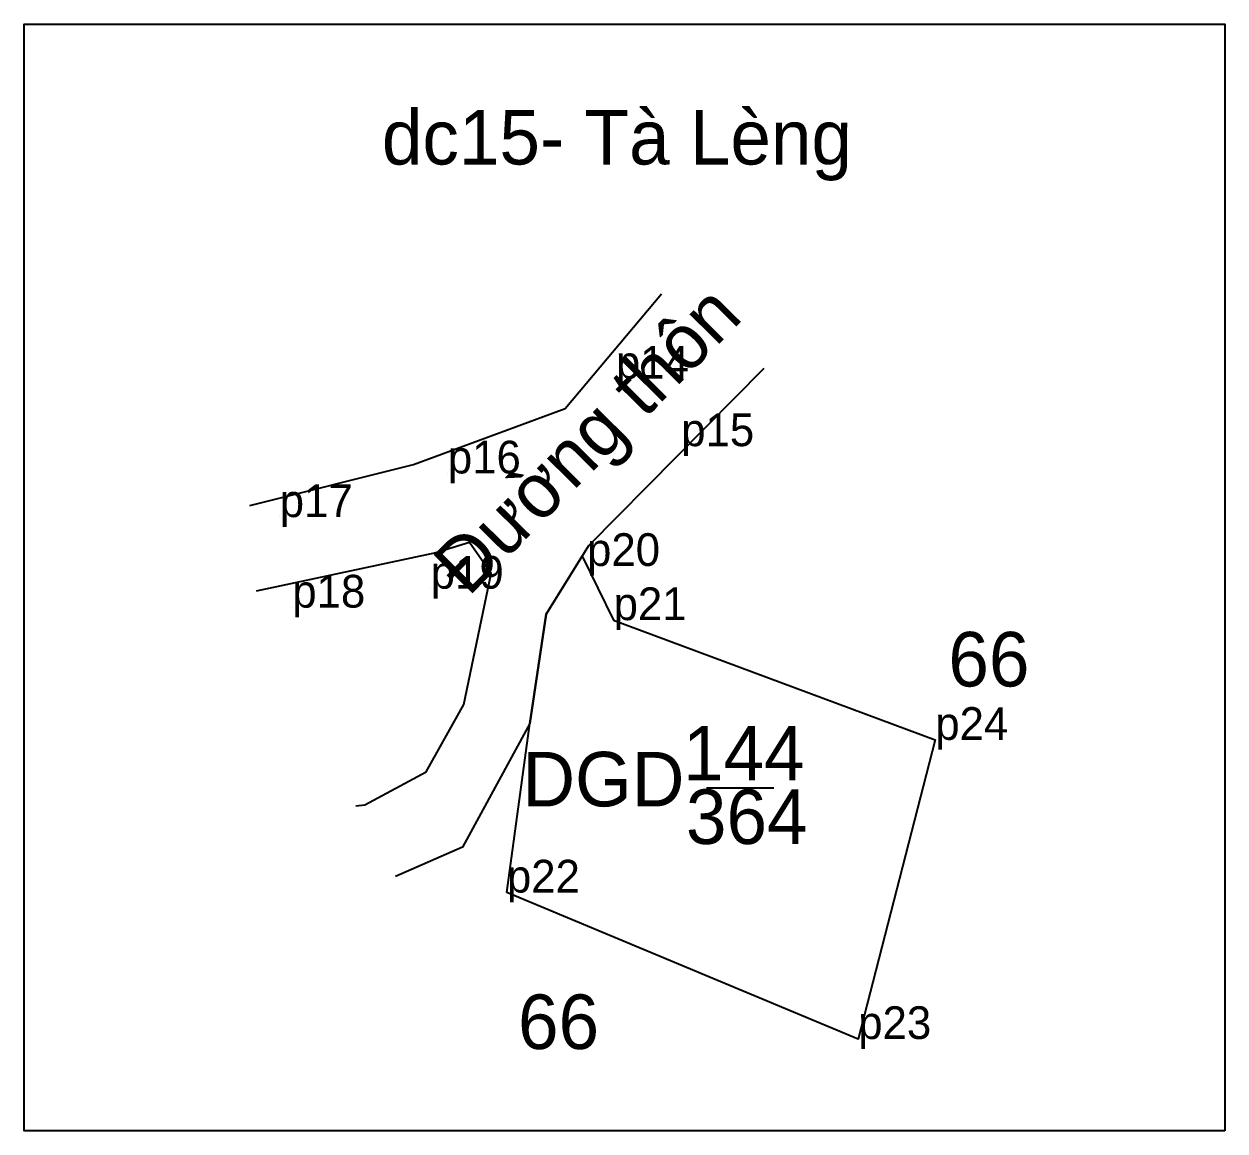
# Model space of a CAD drawing. Extents: x 528333 to 535626, y 1867647 to 1870182.
# Drawn here: x 530932.3 to 530998.4, y 1868213.7 to 1868274.6 of the extents above; entities that cross this region are included whole.
import ezdxf

# ---------------------------------------------------------------- set-up
doc = ezdxf.new("R2010")
doc.units = 0
for name, color, linetype in [('Level 10', 7, 'Continuous'), ('Level 12', 7, 'Continuous'), ('Level 14', 7, 'Continuous'), ('Level 28', 7, 'Continuous'), ('Level 36', 7, 'Continuous'), ('Level 7', 7, 'Continuous')]:
    doc.layers.add(name, color=color, linetype=linetype)

msp = doc.modelspace()

# ---------------------------------------------------------------- linework, layer by layer
at = {"layer": 'Level 10'}
msp.add_line((530969.864, 1868232.598), (530973.578, 1868232.598), dxfattribs=at)
for points in [[(530944.745, 1868248.13), (530953.75, 1868250.39), (530962.09, 1868253.47), (530967.387, 1868259.784)], [(530973.035, 1868255.666), (530963.38, 1868245.91), (530961.05, 1868242.15), (530960.16, 1868236.14), (530956.45, 1868229.34), (530952.763, 1868227.727)], [(530950.585, 1868231.617), (530951.07, 1868231.67), (530954.45, 1868233.48), (530956.52, 1868237.18), (530958.03, 1868244.4), (530956.83, 1868246.1), (530954.98, 1868245.54), (530945.09, 1868243.424)], [(530958.89, 1868226.84), (530960.16, 1868236.14), (530961.05, 1868242.15), (530963.034, 1868245.352)]]:
    msp.add_lwpolyline(points, dxfattribs=at)
at = {"layer": 'Level 28'}
msp.add_lwpolyline([(530998.4, 1868213.72), (530932.32, 1868213.72), (530932.32, 1868274.63), (530998.4, 1868274.63)], close=True, dxfattribs=at)
at = {"layer": 'Level 36'}
msp.add_lwpolyline([(530963.034, 1868245.352), (530964.76, 1868241.83), (530982.46, 1868235.24), (530978.22, 1868218.78), (530958.89, 1868226.84)], dxfattribs=at)
at = {"layer": 'Level 7'}
for p, q in [((530964.886, 1868255.124), (530964.886, 1868255.124)), ((530964.886, 1868255.124), (530964.886, 1868255.124)), ((530964.886, 1868255.124), (530964.886, 1868255.124)), ((530964.886, 1868255.124), (530964.886, 1868255.124)), ((530964.886, 1868255.124), (530964.886, 1868255.124)), ((530964.886, 1868255.124), (530964.886, 1868255.124)), ((530964.886, 1868255.124), (530964.886, 1868255.124)), ((530964.886, 1868255.124), (530964.886, 1868255.124)), ((530964.886, 1868255.124), (530964.886, 1868255.124)), ((530964.886, 1868255.124), (530964.886, 1868255.124)), ((530968.485, 1868251.399), (530968.485, 1868251.399)), ((530968.485, 1868251.399), (530968.485, 1868251.399)), ((530968.485, 1868251.399), (530968.485, 1868251.399)), ((530968.485, 1868251.399), (530968.485, 1868251.399)), ((530968.485, 1868251.399), (530968.485, 1868251.399)), ((530968.485, 1868251.399), (530968.485, 1868251.399)), ((530968.485, 1868251.399), (530968.485, 1868251.399)), ((530968.485, 1868251.399), (530968.485, 1868251.399)), ((530968.485, 1868251.399), (530968.485, 1868251.399)), ((530968.485, 1868251.399), (530968.485, 1868251.399)), ((530955.642, 1868249.896), (530955.642, 1868249.896)), ((530955.642, 1868249.896), (530955.642, 1868249.896)), ((530955.642, 1868249.896), (530955.642, 1868249.896)), ((530955.642, 1868249.896), (530955.642, 1868249.896)), ((530955.642, 1868249.896), (530955.642, 1868249.896)), ((530955.642, 1868249.896), (530955.642, 1868249.896)), ((530955.642, 1868249.896), (530955.642, 1868249.896)), ((530955.642, 1868249.896), (530955.642, 1868249.896)), ((530955.642, 1868249.896), (530955.642, 1868249.896)), ((530955.642, 1868249.896), (530955.642, 1868249.896)), ((530946.392, 1868247.504), (530946.392, 1868247.504)), ((530946.392, 1868247.504), (530946.392, 1868247.504)), ((530946.392, 1868247.504), (530946.392, 1868247.504)), ((530946.392, 1868247.504), (530946.392, 1868247.504)), ((530946.392, 1868247.504), (530946.392, 1868247.504)), ((530946.392, 1868247.504), (530946.392, 1868247.504)), ((530946.392, 1868247.504), (530946.392, 1868247.504)), ((530946.392, 1868247.504), (530946.392, 1868247.504)), ((530946.392, 1868247.504), (530946.392, 1868247.504)), ((530946.392, 1868247.504), (530946.392, 1868247.504)), ((530963.304, 1868244.813), (530963.304, 1868244.813)), ((530963.304, 1868244.813), (530963.304, 1868244.813)), ((530963.304, 1868244.813), (530963.304, 1868244.813)), ((530963.304, 1868244.813), (530963.304, 1868244.813)), ((530963.304, 1868244.813), (530963.304, 1868244.813)), ((530963.304, 1868244.813), (530963.304, 1868244.813)), ((530963.304, 1868244.813), (530963.304, 1868244.813)), ((530963.304, 1868244.813), (530963.304, 1868244.813)), ((530963.304, 1868244.813), (530963.304, 1868244.813)), ((530963.304, 1868244.813), (530963.304, 1868244.813)), ((530954.702, 1868243.565), (530954.702, 1868243.565)), ((530954.702, 1868243.565), (530954.702, 1868243.565)), ((530954.702, 1868243.565), (530954.702, 1868243.565)), ((530954.702, 1868243.565), (530954.702, 1868243.565)), ((530954.702, 1868243.565), (530954.702, 1868243.565)), ((530954.702, 1868243.565), (530954.702, 1868243.565)), ((530954.702, 1868243.565), (530954.702, 1868243.565)), ((530954.702, 1868243.565), (530954.702, 1868243.565)), ((530954.702, 1868243.565), (530954.702, 1868243.565)), ((530954.702, 1868243.565), (530954.702, 1868243.565)), ((530947.076, 1868242.516), (530947.076, 1868242.516)), ((530947.076, 1868242.516), (530947.076, 1868242.516)), ((530947.076, 1868242.516), (530947.076, 1868242.516)), ((530947.076, 1868242.516), (530947.076, 1868242.516)), ((530947.076, 1868242.516), (530947.076, 1868242.516)), ((530947.076, 1868242.516), (530947.076, 1868242.516)), ((530947.076, 1868242.516), (530947.076, 1868242.516)), ((530947.076, 1868242.516), (530947.076, 1868242.516)), ((530947.076, 1868242.516), (530947.076, 1868242.516)), ((530947.076, 1868242.516), (530947.076, 1868242.516)), ((530964.758, 1868241.829), (530964.758, 1868241.829)), ((530964.758, 1868241.829), (530964.758, 1868241.829)), ((530964.758, 1868241.829), (530964.758, 1868241.829)), ((530964.758, 1868241.829), (530964.758, 1868241.829)), ((530964.758, 1868241.829), (530964.758, 1868241.829)), ((530964.758, 1868241.829), (530964.758, 1868241.829)), ((530964.758, 1868241.829), (530964.758, 1868241.829)), ((530964.758, 1868241.829), (530964.758, 1868241.829)), ((530964.758, 1868241.829), (530964.758, 1868241.829)), ((530964.758, 1868241.829), (530964.758, 1868241.829)), ((530982.464, 1868235.242), (530982.464, 1868235.242)), ((530982.464, 1868235.242), (530982.464, 1868235.242)), ((530982.464, 1868235.242), (530982.464, 1868235.242)), ((530982.464, 1868235.242), (530982.464, 1868235.242)), ((530982.464, 1868235.242), (530982.464, 1868235.242)), ((530982.464, 1868235.242), (530982.464, 1868235.242)), ((530982.464, 1868235.242), (530982.464, 1868235.242)), ((530982.464, 1868235.242), (530982.464, 1868235.242)), ((530982.464, 1868235.242), (530982.464, 1868235.242)), ((530982.464, 1868235.242), (530982.464, 1868235.242)), ((530958.886, 1868226.841), (530958.886, 1868226.841)), ((530958.886, 1868226.841), (530958.886, 1868226.841)), ((530958.886, 1868226.841), (530958.886, 1868226.841)), ((530958.886, 1868226.841), (530958.886, 1868226.841)), ((530958.886, 1868226.841), (530958.886, 1868226.841)), ((530958.886, 1868226.841), (530958.886, 1868226.841)), ((530958.886, 1868226.841), (530958.886, 1868226.841)), ((530958.886, 1868226.841), (530958.886, 1868226.841)), ((530958.886, 1868226.841), (530958.886, 1868226.841)), ((530958.886, 1868226.841), (530958.886, 1868226.841)), ((530978.217, 1868218.782), (530978.217, 1868218.782)), ((530978.217, 1868218.782), (530978.217, 1868218.782)), ((530978.217, 1868218.782), (530978.217, 1868218.782)), ((530978.217, 1868218.782), (530978.217, 1868218.782)), ((530978.217, 1868218.782), (530978.217, 1868218.782)), ((530978.217, 1868218.782), (530978.217, 1868218.782)), ((530978.217, 1868218.782), (530978.217, 1868218.782)), ((530978.217, 1868218.782), (530978.217, 1868218.782)), ((530978.217, 1868218.782), (530978.217, 1868218.782)), ((530978.217, 1868218.782), (530978.217, 1868218.782))]:
    msp.add_line(p, q, dxfattribs=at)

# ---------------------------------------------------------------- texts
at = {"layer": 'Level 10'}
msp.add_text('Đường thôn', height=3, rotation=45.29876, dxfattribs=at).set_placement((530956.76, 1868243.07))
for s, p in [('66', (530983.18, 1868238.18)), ('144', (530968.578, 1868233.008)), ('DGD', (530959.742, 1868231.58)), ('364', (530968.74, 1868229.513)), ('66', (530959.5, 1868218.23))]:
    msp.add_text(s, height=3, dxfattribs=at).set_placement(p)
at = {"layer": 'Level 12'}
for s, p in [('p14', (530964.89, 1868255.12)), ('p14', (530964.89, 1868255.12)), ('p14', (530964.89, 1868255.12)), ('p14', (530964.89, 1868255.12)), ('p14', (530964.89, 1868255.12)), ('p14', (530964.89, 1868255.12)), ('p14', (530964.89, 1868255.12)), ('p14', (530964.89, 1868255.12)), ('p14', (530964.89, 1868255.12)), ('p14', (530964.89, 1868255.12)), ('p15', (530968.48, 1868251.4)), ('p15', (530968.48, 1868251.4)), ('p15', (530968.48, 1868251.4)), ('p15', (530968.48, 1868251.4)), ('p15', (530968.48, 1868251.4)), ('p15', (530968.48, 1868251.4)), ('p15', (530968.48, 1868251.4)), ('p15', (530968.48, 1868251.4)), ('p15', (530968.48, 1868251.4)), ('p15', (530968.48, 1868251.4)), ('p16', (530955.64, 1868249.9)), ('p16', (530955.64, 1868249.9)), ('p16', (530955.64, 1868249.9)), ('p16', (530955.64, 1868249.9)), ('p16', (530955.64, 1868249.9)), ('p16', (530955.64, 1868249.9)), ('p16', (530955.64, 1868249.9)), ('p16', (530955.64, 1868249.9)), ('p16', (530955.64, 1868249.9)), ('p17', (530946.39, 1868247.5)), ('p17', (530946.39, 1868247.5)), ('p17', (530946.39, 1868247.5)), ('p17', (530946.39, 1868247.5)), ('p17', (530946.39, 1868247.5)), ('p17', (530946.39, 1868247.5)), ('p17', (530946.39, 1868247.5)), ('p17', (530946.39, 1868247.5)), ('p17', (530946.39, 1868247.5)), ('p17', (530946.39, 1868247.5)), ('p20', (530963.3, 1868244.81)), ('p20', (530963.3, 1868244.81)), ('p20', (530963.3, 1868244.81)), ('p20', (530963.3, 1868244.81)), ('p20', (530963.3, 1868244.81)), ('p20', (530963.3, 1868244.81)), ('p20', (530963.3, 1868244.81)), ('p20', (530963.3, 1868244.81)), ('p20', (530963.3, 1868244.81)), ('p20', (530963.3, 1868244.81)), ('p19', (530954.7, 1868243.56)), ('p19', (530954.7, 1868243.56)), ('p19', (530954.7, 1868243.56)), ('p19', (530954.7, 1868243.56)), ('p19', (530954.7, 1868243.56)), ('p19', (530954.7, 1868243.56)), ('p19', (530954.7, 1868243.56)), ('p19', (530954.7, 1868243.56)), ('p19', (530954.7, 1868243.56)), ('p19', (530954.7, 1868243.56)), ('p18', (530947.08, 1868242.52)), ('p18', (530947.08, 1868242.52)), ('p18', (530947.08, 1868242.52)), ('p18', (530947.08, 1868242.52)), ('p18', (530947.08, 1868242.52)), ('p18', (530947.08, 1868242.52)), ('p18', (530947.08, 1868242.52)), ('p18', (530947.08, 1868242.52)), ('p18', (530947.08, 1868242.52)), ('p18', (530947.08, 1868242.52)), ('p21', (530964.76, 1868241.83)), ('p21', (530964.76, 1868241.83)), ('p21', (530964.76, 1868241.83)), ('p21', (530964.76, 1868241.83)), ('p21', (530964.76, 1868241.83)), ('p21', (530964.76, 1868241.83)), ('p21', (530964.76, 1868241.83)), ('p21', (530964.76, 1868241.83)), ('p21', (530964.76, 1868241.83)), ('p21', (530964.76, 1868241.83)), ('p24', (530982.46, 1868235.24)), ('p24', (530982.46, 1868235.24)), ('p24', (530982.46, 1868235.24)), ('p24', (530982.46, 1868235.24)), ('p24', (530982.46, 1868235.24)), ('p24', (530982.46, 1868235.24)), ('p24', (530982.46, 1868235.24)), ('p24', (530982.46, 1868235.24)), ('p24', (530982.46, 1868235.24)), ('p24', (530982.46, 1868235.24)), ('p22', (530958.89, 1868226.84)), ('p22', (530958.89, 1868226.84)), ('p22', (530958.89, 1868226.84)), ('p22', (530958.89, 1868226.84)), ('p22', (530958.89, 1868226.84)), ('p22', (530958.89, 1868226.84)), ('p22', (530958.89, 1868226.84)), ('p22', (530958.89, 1868226.84)), ('p22', (530958.89, 1868226.84)), ('p22', (530958.89, 1868226.84)), ('p23', (530978.22, 1868218.78)), ('p23', (530978.22, 1868218.78)), ('p23', (530978.22, 1868218.78)), ('p23', (530978.22, 1868218.78)), ('p23', (530978.22, 1868218.78)), ('p23', (530978.22, 1868218.78)), ('p23', (530978.22, 1868218.78)), ('p23', (530978.22, 1868218.78)), ('p23', (530978.22, 1868218.78)), ('p23', (530978.22, 1868218.78))]:
    msp.add_text(s, height=1.8, dxfattribs=at).set_placement(p)
at = {"layer": 'Level 14'}
msp.add_text('dc15- Tà Lèng', height=3, dxfattribs=at).set_placement((530952.01, 1868266.9))

doc.saveas('drawing.dxf')
